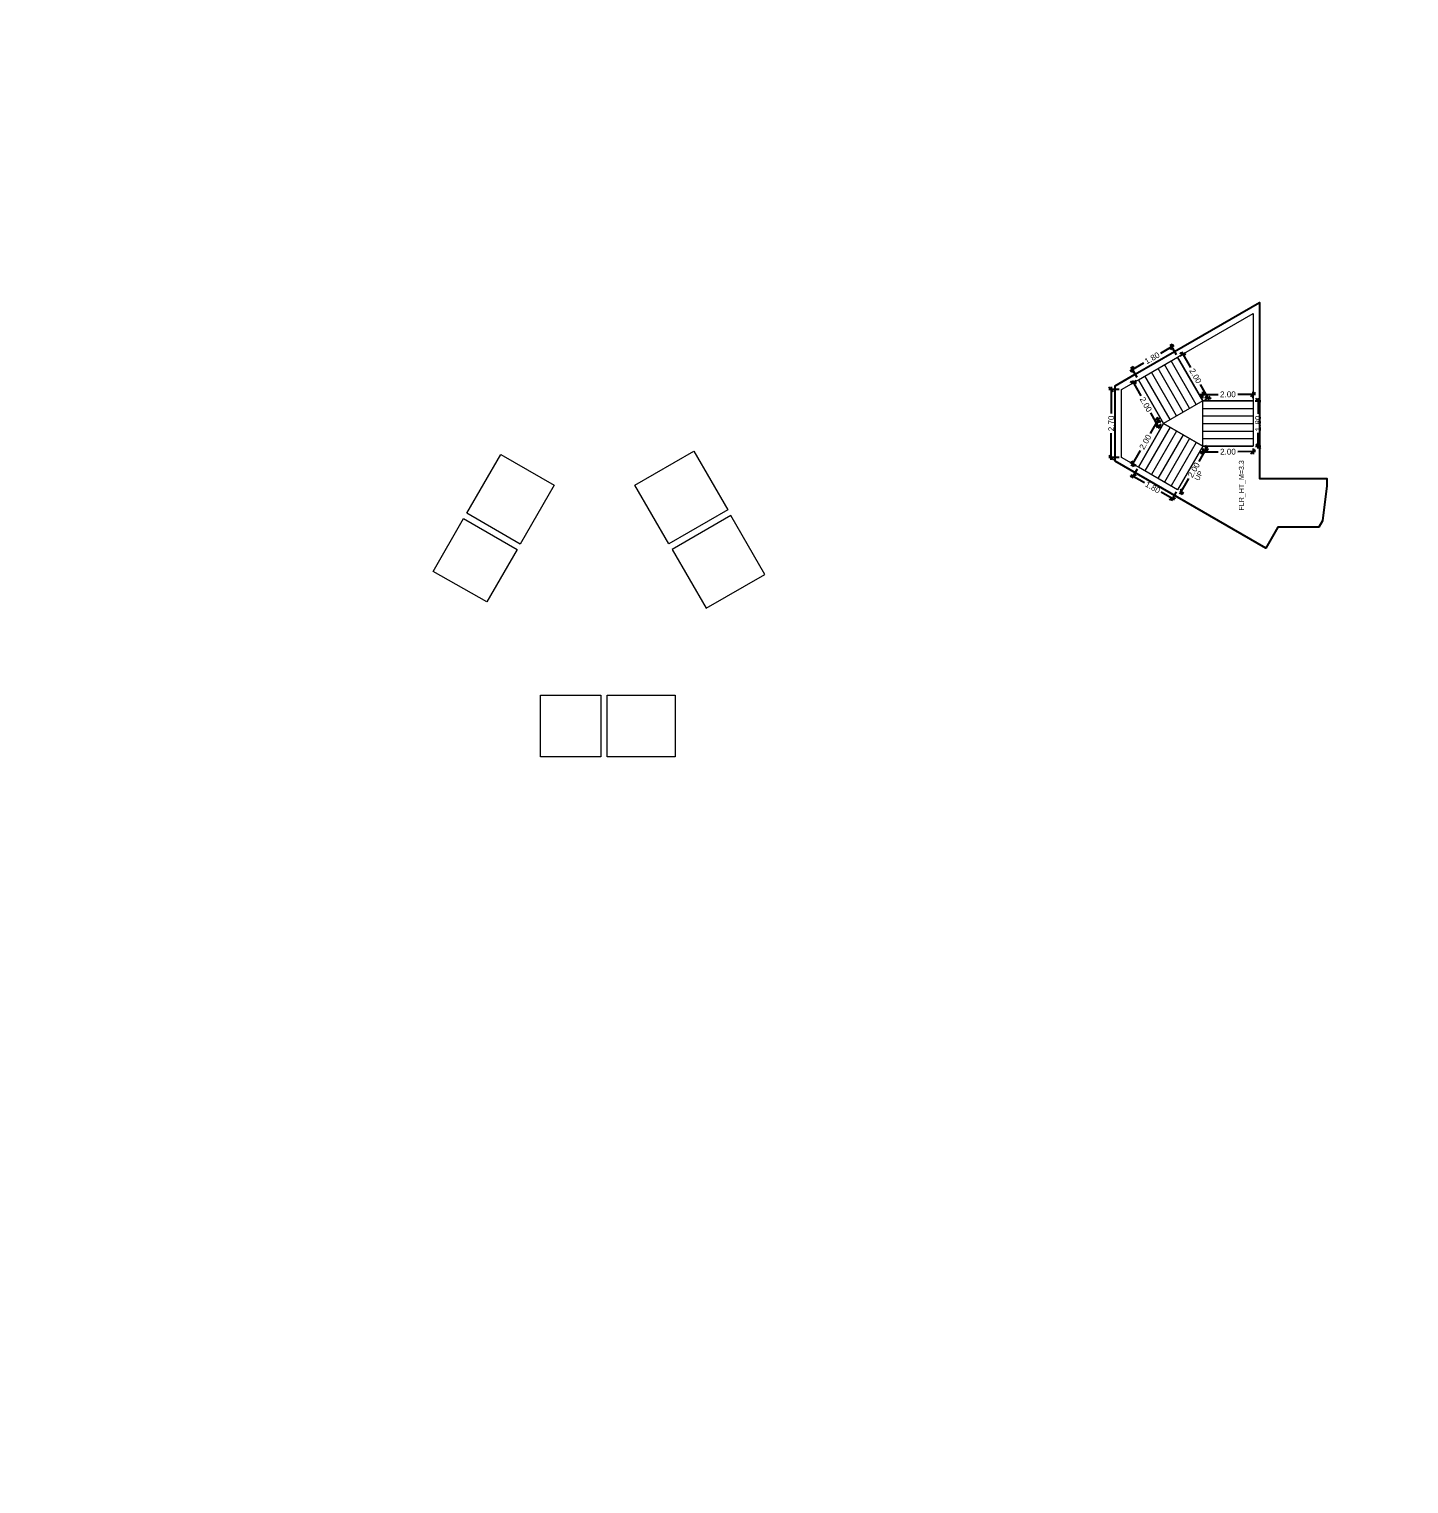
# Model space of a CAD drawing. Header units: metres. Extents: x 256329 to 886268, y -249371 to 355.
# Drawn here: x 286398.1 to 286452.9, y -940.2 to -882.4 of the extents above; entities that cross this region are included whole.
import ezdxf

# ---------------------------------------------------------------- set-up
doc = ezdxf.new("R2010")
doc.units = ezdxf.units.M
doc.header["$MEASUREMENT"] = 0
doc.header["$PDMODE"] = 35
doc.linetypes.add('CONTINOUS', pattern=[0])
doc.layers.get('0').update_dxf_attribs({"lineweight": 18})
doc.layers.get('Defpoints').update_dxf_attribs({"lineweight": 20})
doc.layers.add('A_TEXT', color=4, linetype='Continuous', lineweight=0, transparency=0.3)
for name, color, linetype, lineweight in [('BLK_2_FLR_-1_LIFT_10', 1, 'Continuous', 0), ('BLK_2_FLR_-1_LIFT_11', 1, 'Continuous', 0), ('BLK_2_FLR_-1_LIFT_12', 1, 'Continuous', 0), ('BLK_2_FLR_-1_LIFT_7', 1, 'Continuous', 0), ('BLK_2_FLR_-1_LIFT_8', 1, 'Continuous', 0), ('BLK_2_FLR_-1_LIFT_9', 1, 'Continuous', 0), ('BLK_2_FLR_-1_STAIR_4_FLIGHT_1', 7, 'Continuous', 0), ('BLK_2_FLR_-1_STAIR_4_FLIGHT_2', 7, 'Continuous', 0), ('BLK_2_FLR_-1_STAIR_4_FLIGHT_3', 7, 'Continuous', 0), ('BLK_2_FLR_-1_STAIR_4_LANDING_1', 7, 'Continuous', 0), ('BLK_2_FLR_-1_STAIR_4_LANDING_2', 7, 'Continuous', 0)]:
    doc.layers.add(name, color=color, linetype=linetype, lineweight=lineweight)
doc.layers.add('BLK_2_FLR_-1_STAIR_4', color=7, linetype='Continuous', plot=False)
doc.styles.add('Arial', font='arial.ttf')
doc.styles.get("Standard").update_dxf_attribs({"font": 'arial.ttf'})
doc.dimstyles.new('METRIC DIM', dxfattribs={"dimtxt": 0.23, "dimasz": 0.18, "dimexe": 0.1, "dimexo": 0.1, "dimgap": 0.09, "dimtad": 0, "dimzin": 0, "dimdsep": 46, "dimtxsty": 'Standard', "dimblk": 'OBLIQUE', "dimcen": 0, "dimdle": 0.1, "dimclrd": 147, "dimclre": 147, "dimclrt": 7, "dimadec": 0, "dimazin": 0, "dimtfac": 1, "dimtofl": 0, "dimtmove": 0, "dimatfit": 2, "dimfxl": 0.125, "dimtolj": 1, "dimtzin": 0, "dimarcsym": 0})

# ---------------------------------------------------------------- blocks, each defined once
blk = doc.blocks.new('_Oblique')
at = {"color": 0, "linetype": 'ByBlock', "lineweight": -2}
blk.add_line((-0.5, -0.5), (0.5, 0.5), dxfattribs=at)
blk = doc.blocks.new('*D1178')
at = {"layer": 'BLK_2_FLR_-1_STAIR_4_FLIGHT_2', "color": 147, "lineweight": -2, "transparency": 16777216}
for p, q in [((286443.607383, -894.947644), (286443.067647, -895.25779)), ((286443.705949, -895.319885), (286443.470856, -894.910762)), ((286441.873291, -895.944099), (286442.413027, -895.633952)), ((286442.145266, -896.216695), (286441.910173, -895.807572))]:
    blk.add_line(p, q, dxfattribs=at)
at = {"layer": 'Defpoints', "color": 0, "linetype": 'CONTINOUS', "transparency": 16777216}
for p in [(286443.520679, -894.997466), (286443.755772, -895.40659, 0.042641), (286442.195089, -896.3034, 0.042641)]:
    blk.add_point(p, dxfattribs=at)
at = {"layer": 'BLK_2_FLR_-1_STAIR_4_FLIGHT_2', "color": 147, "linetype": 'CONTINOUS', "lineweight": -2, "transparency": 16777216, "xscale": 0.18, "yscale": 0.18, "zscale": 0.18}
for p, rotation in [((286443.520679, -894.997466), 29.88281300000001), ((286441.959995, -895.894276), 209.882813)]:
    blk.add_blockref('_Oblique', p, dxfattribs=dict(at, rotation=rotation))
at = {"layer": 'BLK_2_FLR_-1_STAIR_4_FLIGHT_2', "color": 7, "linetype": 'CONTINOUS', "transparency": 16777216, "insert": (286442.740337, -895.445871), "char_height": 0.23, "attachment_point": 5, "rotation": 29.88281257}
blk.add_mtext('\\A1;1.80', dxfattribs=at)
blk = doc.blocks.new('*D1179')
at = {"layer": 'BLK_2_FLR_-1_STAIR_4_LANDING_1', "color": 147, "lineweight": -2, "transparency": 16777216}
for p, q in [((286443.020272, -897.823663), (286442.666128, -898.439589)), ((286443.104852, -897.987646), (286442.883735, -897.860509)), ((286442.107174, -899.722805), (286441.886056, -899.595667)), ((286441.922902, -899.732205), (286442.277046, -899.116279))]:
    blk.add_line(p, q, dxfattribs=at)
at = {"layer": 'Defpoints', "color": 0, "linetype": 'CONTINOUS', "transparency": 16777216}
for p in [(286442.970426, -897.910354), (286443.191544, -898.037492, 0.042641), (286442.193866, -899.772651, 0.042641)]:
    blk.add_point(p, dxfattribs=at)
at = {"layer": 'BLK_2_FLR_-1_STAIR_4_LANDING_1', "color": 147, "linetype": 'CONTINOUS', "lineweight": -2, "transparency": 16777216, "xscale": 0.18, "yscale": 0.18, "zscale": 0.18}
for p, rotation in [((286442.970426, -897.910354), 60.102044), ((286441.972748, -899.645513), 240.102044)]:
    blk.add_blockref('_Oblique', p, dxfattribs=dict(at, rotation=rotation))
at = {"layer": 'BLK_2_FLR_-1_STAIR_4_LANDING_1', "color": 7, "linetype": 'CONTINOUS', "transparency": 16777216, "insert": (286442.471587, -898.777934), "char_height": 0.23, "attachment_point": 5, "rotation": 60.10204415}
blk.add_mtext('\\A1;2.00', dxfattribs=at)
blk = doc.blocks.new('*D1180')
at = {"layer": 'BLK_2_FLR_-1_STAIR_4_FLIGHT_2', "color": 147, "lineweight": -2, "transparency": 16777216}
for p, q in [((286442.108384, -896.353222), (286441.907665, -896.468561)), ((286441.944547, -896.332033), (286442.298146, -896.947388)), ((286443.040648, -898.239535), (286442.687049, -897.624181)), ((286443.104839, -898.087315), (286442.90412, -898.202653))]:
    blk.add_line(p, q, dxfattribs=at)
at = {"layer": 'Defpoints', "color": 0, "linetype": 'CONTINOUS', "transparency": 16777216}
for p in [(286441.99437, -896.418738), (286442.195089, -896.3034, 0.042641), (286443.191544, -898.037492, 0.042641)]:
    blk.add_point(p, dxfattribs=at)
at = {"layer": 'BLK_2_FLR_-1_STAIR_4_FLIGHT_2', "color": 147, "linetype": 'CONTINOUS', "lineweight": -2, "transparency": 16777216, "xscale": 0.18, "yscale": 0.18, "zscale": 0.18}
for p, rotation in [((286441.99437, -896.418738), 119.882813), ((286442.990825, -898.15283), 299.882813)]:
    blk.add_blockref('_Oblique', p, dxfattribs=dict(at, rotation=rotation))
at = {"layer": 'BLK_2_FLR_-1_STAIR_4_FLIGHT_2', "color": 7, "linetype": 'CONTINOUS', "transparency": 16777216, "insert": (286442.492597, -897.285784), "char_height": 0.23, "attachment_point": 5, "rotation": 299.88281257}
blk.add_mtext('\\A1;2.00', dxfattribs=at)
blk = doc.blocks.new('*D1181')
at = {"layer": 'BLK_2_FLR_-1_STAIR_4_FLIGHT_3', "color": 147, "lineweight": -2, "transparency": 16777216}
for p, q in [((286444.752675, -899.040681), (286444.753692, -899.267961)), ((286446.752874, -899.031728), (286446.753891, -899.259007)), ((286444.653245, -899.168409), (286445.363061, -899.165232)), ((286446.853443, -899.15856), (286446.143627, -899.161738))]:
    blk.add_line(p, q, dxfattribs=at)
at = {"layer": 'Defpoints', "color": 0, "linetype": 'CONTINOUS', "transparency": 16777216}
for p in [(286444.752227, -898.940682, 0.042641), (286446.752426, -898.931729, 0.042641), (286446.753444, -899.159008)]:
    blk.add_point(p, dxfattribs=at)
at = {"layer": 'BLK_2_FLR_-1_STAIR_4_FLIGHT_3', "color": 147, "linetype": 'CONTINOUS', "lineweight": -2, "transparency": 16777216, "xscale": 0.18, "yscale": 0.18, "zscale": 0.18}
for p, rotation in [((286444.753244, -899.167962), 180.256477), ((286446.753444, -899.159008), 0.256477)]:
    blk.add_blockref('_Oblique', p, dxfattribs=dict(at, rotation=rotation))
at = {"layer": 'BLK_2_FLR_-1_STAIR_4_FLIGHT_3', "color": 7, "linetype": 'CONTINOUS', "transparency": 16777216, "insert": (286445.753344, -899.163485), "char_height": 0.23, "attachment_point": 5, "rotation": 0.25647707}
blk.add_mtext('\\A1;2.00', dxfattribs=at)
blk = doc.blocks.new('*D1182')
at = {"layer": 'BLK_2_FLR_-1_STAIR_4_FLIGHT_1', "color": 147, "lineweight": -2, "transparency": 16777216}
for p, q in [((286444.947152, -898.937716), (286444.592575, -899.55213)), ((286444.838839, -898.990666), (286444.983781, -899.074311)), ((286443.839494, -900.72234), (286443.984435, -900.805985)), ((286443.84784, -900.842614), (286444.202417, -900.2282))]:
    blk.add_line(p, q, dxfattribs=at)
at = {"layer": 'Defpoints', "color": 0, "linetype": 'CONTINOUS', "transparency": 16777216}
for p in [(286444.752227, -898.940682, 0.042641), (286443.752882, -900.672356, 0.042641), (286443.897823, -900.756002)]:
    blk.add_point(p, dxfattribs=at)
at = {"layer": 'BLK_2_FLR_-1_STAIR_4_FLIGHT_1', "color": 147, "linetype": 'CONTINOUS', "lineweight": -2, "transparency": 16777216, "xscale": 0.18, "yscale": 0.18, "zscale": 0.18}
for p, rotation in [((286444.897169, -899.024328), 60.01084000000001), ((286443.897823, -900.756002), 240.01084)]:
    blk.add_blockref('_Oblique', p, dxfattribs=dict(at, rotation=rotation))
at = {"layer": 'BLK_2_FLR_-1_STAIR_4_FLIGHT_1', "color": 7, "linetype": 'CONTINOUS', "transparency": 16777216, "insert": (286444.397496, -899.890165), "char_height": 0.23, "attachment_point": 5, "rotation": 60.01084041}
blk.add_mtext('\\A1;2.00', dxfattribs=at)
blk = doc.blocks.new('*D1183')
at = {"layer": 'BLK_2_FLR_-1_STAIR_4_LANDING_2', "color": 147, "lineweight": -2, "transparency": 16777216}
for p, q in [((286443.842476, -895.356767), (286444.050602, -895.237172)), ((286443.914075, -895.200291), (286444.267674, -895.815645)), ((286445.010176, -897.107792), (286444.656577, -896.492438)), ((286444.838932, -897.09086), (286445.047057, -896.971265))]:
    blk.add_line(p, q, dxfattribs=at)
at = {"layer": 'Defpoints', "color": 0, "linetype": 'CONTINOUS', "transparency": 16777216}
for p in [(286443.755772, -895.40659, 0.042641), (286443.963898, -895.286995), (286444.752227, -897.140682, 0.042641)]:
    blk.add_point(p, dxfattribs=at)
at = {"layer": 'BLK_2_FLR_-1_STAIR_4_LANDING_2', "color": 147, "linetype": 'CONTINOUS', "lineweight": -2, "transparency": 16777216, "xscale": 0.18, "yscale": 0.18, "zscale": 0.18}
for p, rotation in [((286443.963898, -895.286995), 119.882813), ((286444.960353, -897.021088), 299.882813)]:
    blk.add_blockref('_Oblique', p, dxfattribs=dict(at, rotation=rotation))
at = {"layer": 'BLK_2_FLR_-1_STAIR_4_LANDING_2', "color": 7, "linetype": 'CONTINOUS', "transparency": 16777216, "insert": (286444.462125, -896.154041), "char_height": 0.23, "attachment_point": 5, "rotation": 299.88281256}
blk.add_mtext('\\A1;2.00', dxfattribs=at)
blk = doc.blocks.new('*D1184')
at = {"layer": 'BLK_2_FLR_-1_STAIR_4_LANDING_2', "color": 147, "lineweight": -2, "transparency": 16777216}
for p, q in [((286444.652227, -896.885032), (286445.361941, -896.885032)), ((286444.752227, -897.040682), (286444.752227, -896.785032)), ((286446.852227, -896.885032), (286446.142514, -896.885032)), ((286446.752227, -897.040682), (286446.752227, -896.785032))]:
    blk.add_line(p, q, dxfattribs=at)
at = {"layer": 'Defpoints', "color": 0, "linetype": 'CONTINOUS', "transparency": 16777216}
for p in [(286444.752227, -897.140682, 0.042641), (286446.752227, -896.885032), (286446.752227, -897.140682, 0.042641)]:
    blk.add_point(p, dxfattribs=at)
at = {"layer": 'BLK_2_FLR_-1_STAIR_4_LANDING_2', "color": 147, "linetype": 'CONTINOUS', "lineweight": -2, "transparency": 16777216, "xscale": 0.18, "yscale": 0.18, "zscale": 0.18, "rotation": 180}
blk.add_blockref('_Oblique', (286444.752227, -896.885032), dxfattribs=at)
at = {"layer": 'BLK_2_FLR_-1_STAIR_4_LANDING_2', "color": 147, "linetype": 'CONTINOUS', "lineweight": -2, "transparency": 16777216, "xscale": 0.18, "yscale": 0.18, "zscale": 0.18}
blk.add_blockref('_Oblique', (286446.752227, -896.885032), dxfattribs=at)
at = {"layer": 'BLK_2_FLR_-1_STAIR_4_LANDING_2', "color": 7, "linetype": 'CONTINOUS', "transparency": 16777216, "insert": (286445.752227, -896.885032), "char_height": 0.23, "attachment_point": 5}
blk.add_mtext('\\A1;2.00', dxfattribs=at)
blk = doc.blocks.new('*D1185')
at = {"layer": 'BLK_2_FLR_-1_STAIR_4_FLIGHT_1', "color": 147, "lineweight": -2, "transparency": 16777216}
for p, q in [((286441.901848, -900.078597), (286442.441007, -900.389745)), ((286442.143882, -899.859263), (286441.938476, -900.215192)), ((286443.634088, -901.078269), (286443.094928, -900.767121)), ((286443.702898, -900.758968), (286443.497492, -901.114897))]:
    blk.add_line(p, q, dxfattribs=at)
at = {"layer": 'Defpoints', "color": 0, "linetype": 'CONTINOUS', "transparency": 16777216}
for p in [(286442.193866, -899.772651, 0.042641), (286443.752882, -900.672356, 0.042641), (286443.547476, -901.028285)]:
    blk.add_point(p, dxfattribs=at)
at = {"layer": 'BLK_2_FLR_-1_STAIR_4_FLIGHT_1', "color": 147, "linetype": 'CONTINOUS', "lineweight": -2, "transparency": 16777216, "xscale": 0.18, "yscale": 0.18, "zscale": 0.18}
for p, rotation in [((286441.98846, -900.12858), 150.01084), ((286443.547476, -901.028285), 330.01084)]:
    blk.add_blockref('_Oblique', p, dxfattribs=dict(at, rotation=rotation))
at = {"layer": 'BLK_2_FLR_-1_STAIR_4_FLIGHT_1', "color": 7, "linetype": 'CONTINOUS', "transparency": 16777216, "insert": (286442.767968, -900.578433), "char_height": 0.23, "attachment_point": 5, "rotation": 330.01084041}
blk.add_mtext('\\A1;1.80', dxfattribs=at)
blk = doc.blocks.new('*D1186')
at = {"layer": 'BLK_2_FLR_-1_STAIR_4_FLIGHT_3', "color": 147, "lineweight": -2, "transparency": 16777216}
for p, q in [((286446.838428, -897.140682), (286447.053576, -897.140682)), ((286446.953576, -897.040682), (286446.953576, -897.663182)), ((286446.953576, -899.040682), (286446.953576, -898.418182)), ((286446.852227, -898.940682), (286447.053576, -898.940682))]:
    blk.add_line(p, q, dxfattribs=at)
at = {"layer": 'Defpoints', "color": 0, "linetype": 'CONTINOUS', "transparency": 16777216}
for p in [(286446.738428, -897.140682, 0.042641), (286446.953576, -897.140682), (286446.752227, -898.940682, 0.042641)]:
    blk.add_point(p, dxfattribs=at)
at = {"layer": 'BLK_2_FLR_-1_STAIR_4_FLIGHT_3', "color": 147, "linetype": 'CONTINOUS', "lineweight": -2, "transparency": 16777216, "xscale": 0.18, "yscale": 0.18, "zscale": 0.18}
for p, rotation in [((286446.953576, -897.140682), 90), ((286446.953576, -898.940682), 270)]:
    blk.add_blockref('_Oblique', p, dxfattribs=dict(at, rotation=rotation))
at = {"layer": 'BLK_2_FLR_-1_STAIR_4_FLIGHT_3', "color": 7, "linetype": 'CONTINOUS', "transparency": 16777216, "insert": (286446.953576, -898.040682), "char_height": 0.23, "attachment_point": 5, "rotation": 90}
blk.add_mtext('\\A1;1.80', dxfattribs=at)
blk = doc.blocks.new('*D1187')
at = {"layer": 'BLK_2_FLR_-1_STAIR_4_LANDING_1', "color": 147, "lineweight": -2, "transparency": 16777216}
for p, q in [((286441.431314, -896.690393), (286441.01748, -896.690393)), ((286441.11748, -896.590393), (286441.11748, -897.649576)), ((286441.11748, -899.489333), (286441.11748, -898.430149)), ((286441.430651, -899.389333), (286441.01748, -899.389333))]:
    blk.add_line(p, q, dxfattribs=at)
at = {"layer": 'Defpoints', "color": 0, "linetype": 'CONTINOUS', "transparency": 16777216}
for p in [(286441.11748, -896.690393), (286441.531314, -896.690393, 0.042641), (286441.530651, -899.389333, 0.042641)]:
    blk.add_point(p, dxfattribs=at)
at = {"layer": 'BLK_2_FLR_-1_STAIR_4_LANDING_1', "color": 147, "linetype": 'CONTINOUS', "lineweight": -2, "transparency": 16777216, "xscale": 0.18, "yscale": 0.18, "zscale": 0.18}
for p, rotation in [((286441.11748, -896.690393), 90), ((286441.11748, -899.389333), 270)]:
    blk.add_blockref('_Oblique', p, dxfattribs=dict(at, rotation=rotation))
at = {"layer": 'BLK_2_FLR_-1_STAIR_4_LANDING_1', "color": 7, "linetype": 'CONTINOUS', "transparency": 16777216, "insert": (286441.11748, -898.039863), "char_height": 0.23, "attachment_point": 5, "rotation": 90}
blk.add_mtext('\\A1;2.70', dxfattribs=at)

msp = doc.modelspace()

# ---------------------------------------------------------------- linework, layer by layer
at = {"color": 5, "linetype": 'CONTINOUS'}
msp.add_line((286444.752227, -898.940682), (286444.752227, -897.140682), dxfattribs=at)
msp.add_lwpolyline([(286444.752227, -898.940682), (286443.191544, -898.037492)], dxfattribs=at)
at = {"layer": 'BLK_2_FLR_-1_LIFT_10', "color": 1, "linetype": 'ByBlock', "lineweight": 9, "elevation": 0.042641}
msp.add_lwpolyline([(286418.992581, -900.493333), (286417.64062, -902.830468), (286415.519306, -901.604691), (286416.871268, -899.267555)], close=True, dxfattribs=at)
at = {"layer": 'BLK_2_FLR_-1_LIFT_11', "color": 1, "linetype": 'ByBlock', "lineweight": 9, "elevation": 0.042641}
msp.add_lwpolyline([(286425.884666, -901.477363), (286423.546331, -902.827248), (286422.196446, -900.488913), (286424.534781, -899.139028)], close=True, dxfattribs=at)
at = {"layer": 'BLK_2_FLR_-1_LIFT_12', "color": 2, "linetype": 'ByBlock', "lineweight": 9, "elevation": 0.124096}
msp.add_lwpolyline([(286425.028224, -905.378044), (286427.354428, -904.035162), (286426.004543, -901.696827), (286423.675779, -903.041187)], close=True, dxfattribs=at)
at = {"layer": 'BLK_2_FLR_-1_LIFT_7', "color": 1, "linetype": 'ByBlock', "lineweight": 9, "elevation": 0.042641}
msp.add_lwpolyline([(286421.098493, -908.827939), (286423.799106, -908.827939), (286423.799106, -911.277263), (286421.098493, -911.277263)], close=True, dxfattribs=at)
at = {"layer": 'BLK_2_FLR_-1_LIFT_8', "color": 1, "linetype": 'ByBlock', "lineweight": 9, "elevation": 0.042641}
msp.add_lwpolyline([(286418.449106, -908.829277), (286420.849718, -908.829277), (286420.849718, -911.278677), (286418.449106, -911.278677)], close=True, dxfattribs=at)
at = {"layer": 'BLK_2_FLR_-1_LIFT_9', "color": 1, "linetype": 'ByBlock', "lineweight": 9, "elevation": 0.159638}
msp.add_lwpolyline([(286416.312321, -905.130946), (286414.185228, -903.91751), (286415.394613, -901.820692), (286417.527592, -903.052297)], close=True, dxfattribs=at)
at = {"layer": 'BLK_2_FLR_-1_STAIR_4', "color": 7, "linetype": 'CONTINOUS'}
msp.add_lwpolyline([(286441.277296, -899.535528), (286441.278031, -896.544834), (286442.068188, -896.084157), (286443.629322, -895.187088), (286447.007209, -893.236278), (286447.004183, -900.22868), (286449.680774, -900.229349), (286449.680702, -900.518642), (286449.503137, -901.903824), (286449.356926, -902.157157), (286447.733985, -902.156845), (286447.253774, -902.98781)], close=True, dxfattribs=at)
at = {"layer": 'BLK_2_FLR_-1_STAIR_4_FLIGHT_1', "color": 3, "linetype": 'CONTINOUS'}
for p, q in [((286443.191544, -898.037492), (286442.193866, -899.772651)), ((286443.453047, -898.190928), (286442.453702, -899.922602)), ((286443.712883, -898.340879), (286442.713538, -900.072553)), ((286443.972719, -898.49083), (286442.973374, -900.222503)), ((286444.232555, -898.640781), (286443.23321, -900.372454)), ((286444.492391, -898.790731), (286443.493046, -900.522405)), ((286444.752227, -898.940682), (286443.752882, -900.672356))]:
    msp.add_line(p, q, dxfattribs=at)
at = {"layer": 'BLK_2_FLR_-1_STAIR_4_FLIGHT_1', "ltscale": 0.05}
msp.add_lwpolyline([(286443.191544, -898.037492), (286444.752227, -898.940682), (286443.752882, -900.672356), (286442.193866, -899.772651), (286443.191544, -898.037492)], dxfattribs=at)
at = {"layer": 'BLK_2_FLR_-1_STAIR_4_FLIGHT_2', "color": 3, "linetype": 'CONTINOUS'}
for p, q in [((286444.492113, -897.290151), (286443.495658, -895.556058)), ((286444.752227, -897.140682), (286443.755772, -895.40659)), ((286443.451658, -897.888024), (286442.455202, -896.153931)), ((286443.711772, -897.738555), (286442.715316, -896.004463)), ((286443.971885, -897.589087), (286442.97543, -895.854995)), ((286444.231999, -897.439619), (286443.235544, -895.705526)), ((286443.191544, -898.037492), (286442.195089, -896.3034))]:
    msp.add_line(p, q, dxfattribs=at)
at = {"layer": 'BLK_2_FLR_-1_STAIR_4_FLIGHT_2', "color": 7, "linetype": 'CONTINOUS'}
msp.add_lwpolyline([(286442.195089, -896.3034), (286443.755772, -895.40659), (286444.752227, -897.140682), (286443.191544, -898.037492), (286442.195089, -896.3034)], dxfattribs=at)
at = {"layer": 'BLK_2_FLR_-1_STAIR_4_FLIGHT_3', "color": 3, "linetype": 'CONTINOUS'}
for p, q in [((286444.752227, -897.140682), (286446.752227, -897.140682)), ((286444.752227, -897.440682), (286446.752227, -897.440682)), ((286444.752227, -897.740682), (286446.752227, -897.740682)), ((286444.752227, -898.040682), (286446.752227, -898.040682)), ((286444.752227, -898.340682), (286446.752227, -898.340682)), ((286444.752227, -898.640682), (286446.752227, -898.640682)), ((286444.752227, -898.940682), (286446.752227, -898.940682))]:
    msp.add_line(p, q, dxfattribs=at)
at = {"layer": 'BLK_2_FLR_-1_STAIR_4_FLIGHT_3', "color": 7, "linetype": 'CONTINOUS'}
msp.add_lwpolyline([(286444.752227, -898.940682), (286444.752227, -897.140682), (286446.752227, -897.140682), (286446.752227, -898.940682)], close=True, dxfattribs=at)
at = {"layer": 'BLK_2_FLR_-1_STAIR_4_LANDING_1', "color": 7, "linetype": 'CONTINOUS'}
msp.add_lwpolyline([(286441.530651, -899.389333), (286441.531314, -896.690393), (286442.195089, -896.3034), (286443.191544, -898.037492), (286442.193866, -899.772651), (286441.530651, -899.389333)], dxfattribs=at)
at = {"layer": 'BLK_2_FLR_-1_STAIR_4_LANDING_2', "color": 7, "linetype": 'CONTINOUS'}
msp.add_lwpolyline([(286444.752227, -897.140682), (286443.755772, -895.40659), (286446.75295, -893.675647), (286446.75295, -897.140682), (286444.752227, -897.140682)], dxfattribs=at)

# ---------------------------------------------------------------- texts
at = {"layer": 'A_TEXT', "lineweight": 0, "insert": (286445.163929, -899.270181), "char_height": 0.2, "width": 2.485498, "attachment_point": 9, "rotation": 61.87202278, "style": 'Arial'}
msp.add_mtext('\\pxi2.2673,qc;UP', dxfattribs=at)
at = {"layer": 'BLK_2_FLR_-1_STAIR_4', "color": 7, "linetype": 'CONTINOUS', "insert": (286446.186534, -901.497925, -0.042641), "char_height": 0.2, "attachment_point": 1, "rotation": 90}
msp.add_mtext_dynamic_manual_height_columns('FLR_HT_M=3.3', width=2.272281, gutter_width=0.405, heights=[0.300679], dxfattribs=at)

# ---------------------------------------------------------------- dimensions: what is measured, and where the dimension line sits
at = {"layer": 'BLK_2_FLR_-1_STAIR_4_FLIGHT_1', "color": 2, "linetype": 'CONTINOUS'}
dim = msp.add_aligned_dim(p1=(286444.752227, -898.940682), p2=(286443.752882, -900.672356), distance=0.167346, dimstyle='METRIC DIM', override={"dimfxl": 0.18}, dxfattribs=at)
dim.commit()
dim.dimension.update_dxf_attribs({"geometry": '*D1182', "text_midpoint": (286444.397496, -899.890165, -0.042641)})
at = {"layer": 'BLK_2_FLR_-1_STAIR_4_FLIGHT_1', "color": 1, "linetype": 'CONTINOUS'}
dim = msp.add_aligned_dim(p1=(286442.193866, -899.772651), p2=(286443.752882, -900.672356), distance=-0.410947, dimstyle='METRIC DIM', override={"dimfxl": 0.18}, dxfattribs=at)
dim.commit()
dim.dimension.update_dxf_attribs({"geometry": '*D1185', "text_midpoint": (286442.767968, -900.578433, -0.042641)})
at = {"layer": 'BLK_2_FLR_-1_STAIR_4_FLIGHT_2', "color": 1, "linetype": 'CONTINOUS'}
dim = msp.add_aligned_dim(p1=(286442.195089, -896.3034), p2=(286443.755772, -895.40659), distance=0.471859, dimstyle='METRIC DIM', override={"dimfxl": 0.18}, dxfattribs=at)
dim.commit()
dim.dimension.update_dxf_attribs({"geometry": '*D1178', "text_midpoint": (286442.740337, -895.445871, -0.042641)})
at = {"layer": 'BLK_2_FLR_-1_STAIR_4_FLIGHT_2', "color": 2, "linetype": 'CONTINOUS'}
dim = msp.add_aligned_dim(p1=(286443.191544, -898.037492), p2=(286442.195089, -896.3034), distance=0.231497, dimstyle='METRIC DIM', override={"dimfxl": 0.18}, dxfattribs=at)
dim.commit()
dim.dimension.update_dxf_attribs({"geometry": '*D1180', "text_midpoint": (286442.492597, -897.285784, -0.042641)})
at = {"layer": 'BLK_2_FLR_-1_STAIR_4_FLIGHT_3', "color": 1, "linetype": 'CONTINOUS'}
dim = msp.add_linear_dim(base=(286446.953576, -897.140682, -0.042641), p1=(286446.752227, -898.940682), p2=(286446.738428, -897.140682), angle=90, dimstyle='METRIC DIM', override={"dimfxl": 0.18}, dxfattribs=at)
dim.commit()
dim.dimension.update_dxf_attribs({"geometry": '*D1186', "text_midpoint": (286446.953576, -898.040682, -0.042641)})
at = {"layer": 'BLK_2_FLR_-1_STAIR_4_FLIGHT_3', "color": 2, "linetype": 'CONTINOUS'}
dim = msp.add_aligned_dim(p1=(286444.752227, -898.940682), p2=(286446.752426, -898.931729), distance=-0.227281, dimstyle='METRIC DIM', override={"dimfxl": 0.18}, dxfattribs=at)
dim.commit()
dim.dimension.update_dxf_attribs({"geometry": '*D1181', "text_midpoint": (286445.753344, -899.163485, -0.042641)})
at = {"layer": 'BLK_2_FLR_-1_STAIR_4_LANDING_1', "color": 1, "linetype": 'CONTINOUS'}
dim = msp.add_linear_dim(base=(286441.11748, -896.690393, -0.042641), p1=(286441.530651, -899.389333), p2=(286441.531314, -896.690393), angle=90, dimstyle='METRIC DIM', override={"dimfxl": 0.18}, dxfattribs=at)
dim.commit()
dim.dimension.update_dxf_attribs({"geometry": '*D1187', "text_midpoint": (286441.11748, -898.039863, -0.042641)})
at = {"layer": 'BLK_2_FLR_-1_STAIR_4_LANDING_1', "color": 2, "linetype": 'CONTINOUS'}
dim = msp.add_aligned_dim(p1=(286442.193866, -899.772651), p2=(286443.191544, -898.037492), distance=0.255063, dimstyle='METRIC DIM', override={"dimfxl": 0.18}, dxfattribs=at)
dim.commit()
dim.dimension.update_dxf_attribs({"geometry": '*D1179', "text_midpoint": (286442.471587, -898.777934, -0.042641)})
at = {"layer": 'BLK_2_FLR_-1_STAIR_4_LANDING_2', "color": 2, "linetype": 'CONTINOUS'}
dim = msp.add_aligned_dim(p1=(286444.752227, -897.140682), p2=(286443.755772, -895.40659), distance=-0.24004, dimstyle='METRIC DIM', override={"dimfxl": 0.18}, dxfattribs=at)
dim.commit()
dim.dimension.update_dxf_attribs({"geometry": '*D1183', "text_midpoint": (286444.462125, -896.154041, -0.042641)})
at = {"layer": 'BLK_2_FLR_-1_STAIR_4_LANDING_2', "color": 1, "linetype": 'CONTINOUS'}
dim = msp.add_aligned_dim(p1=(286444.752227, -897.140682), p2=(286446.752227, -897.140682), distance=0.25565, dimstyle='METRIC DIM', override={"dimfxl": 0.18}, dxfattribs=at)
dim.commit()
dim.dimension.update_dxf_attribs({"geometry": '*D1184', "text_midpoint": (286445.752227, -896.885032, -0.042641)})

doc.saveas('drawing.dxf')
